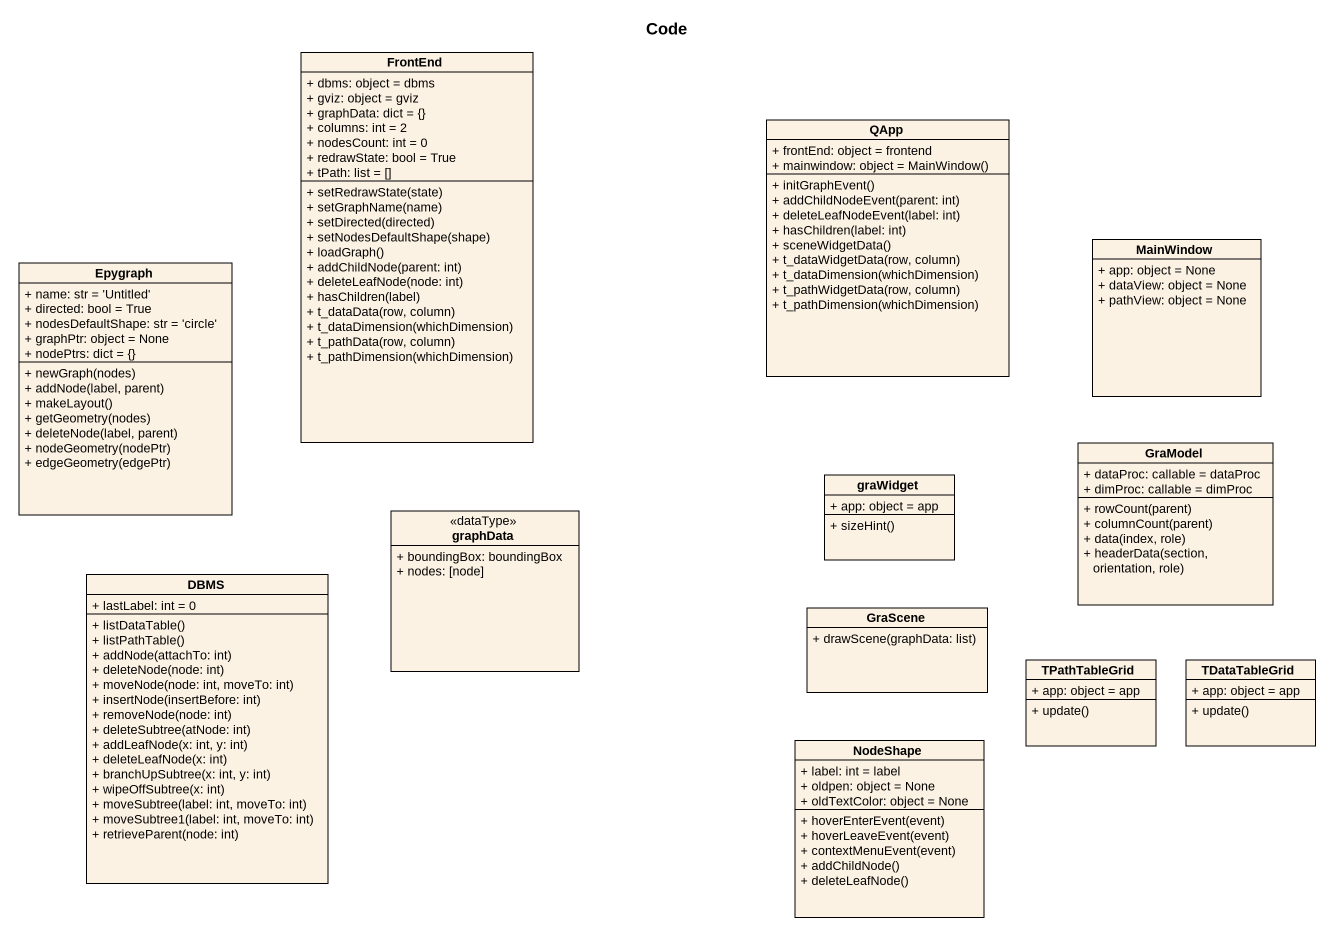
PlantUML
@startuml
title Code
hide circle
hide empty members
skinparam classAttributeIconSize 0
class FrontEnd {
  + dbms: object = dbms
  + gviz: object = gviz
  + graphData: dict = {}
  + columns: int = 2
  + nodesCount: int = 0
  + redrawState: bool = True
  + tPath: list = []
  + setRedrawState(state)
  + setGraphName(name)
  + setDirected(directed)
  + setNodesDefaultShape(shape)
  + loadGraph()
  + addChildNode(parent: int)
  + deleteLeafNode(node: int)
  + hasChildren(label)
  + t_dataData(row, column)
  + t_dataDimension(whichDimension)
  + t_pathData(row, column)
  + t_pathDimension(whichDimension)
}
class QApp {
  + frontEnd: object = frontend
  {field} + mainwindow: object = MainWindow()
  + initGraphEvent()
  + addChildNodeEvent(parent: int)
  + deleteLeafNodeEvent(label: int)
  + hasChildren(label: int)
  + sceneWidgetData()
  + t_dataWidgetData(row, column)
  + t_dataDimension(whichDimension)
  + t_pathWidgetData(row, column)
  + t_pathDimension(whichDimension)
}
class Epygraph {
  + name: str = 'Untitled'
  + directed: bool = True
  + nodesDefaultShape: str = 'circle'
  + graphPtr: object = None
  + nodePtrs: dict = {}
  + newGraph(nodes)
  + addNode(label, parent)
  + makeLayout()
  + getGeometry(nodes)
  + deleteNode(label, parent)
  + nodeGeometry(nodePtr)
  + edgeGeometry(edgePtr)
}
class MainWindow {
  + app: object = None
  + dataView: object = None
  + pathView: object = None
}
class graWidget {
  + app: object = app
  + sizeHint()
}
class GraModel {
  + dataProc: callable = dataProc
  + dimProc: callable = dimProc
  + rowCount(parent)
  + columnCount(parent)
  + data(index, role)
  + headerData(section, orientation, role)
}
class graphData <<dataType>> {
  + boundingBox: boundingBox
  + nodes: [node]
}
class DBMS {
  + lastLabel: int = 0
  + listDataTable()
  + listPathTable()
  + addNode(attachTo: int)
  + deleteNode(node: int)
  + moveNode(node: int, moveTo: int)
  + insertNode(insertBefore: int)
  + removeNode(node: int)
  + deleteSubtree(atNode: int)
  + addLeafNode(x: int, y: int)
  + deleteLeafNode(x: int)
  + branchUpSubtree(x: int, y: int)
  + wipeOffSubtree(x: int)
  + moveSubtree(label: int, moveTo: int)
  + moveSubtree1(label: int, moveTo: int)
  + retrieveParent(node: int)
}
class GraScene {
  + drawScene(graphData: list)
}
class TPathTableGrid {
  + app: object = app
  + update()
}
class TDataTableGrid {
  + app: object = app
  + update()
}
class NodeShape {
  + label: int = label
  + oldpen: object = None
  + oldTextColor: object = None
  + hoverEnterEvent(event)
  + hoverLeaveEvent(event)
  + contextMenuEvent(event)
  + addChildNode()
  + deleteLeafNode()
}
@enduml
